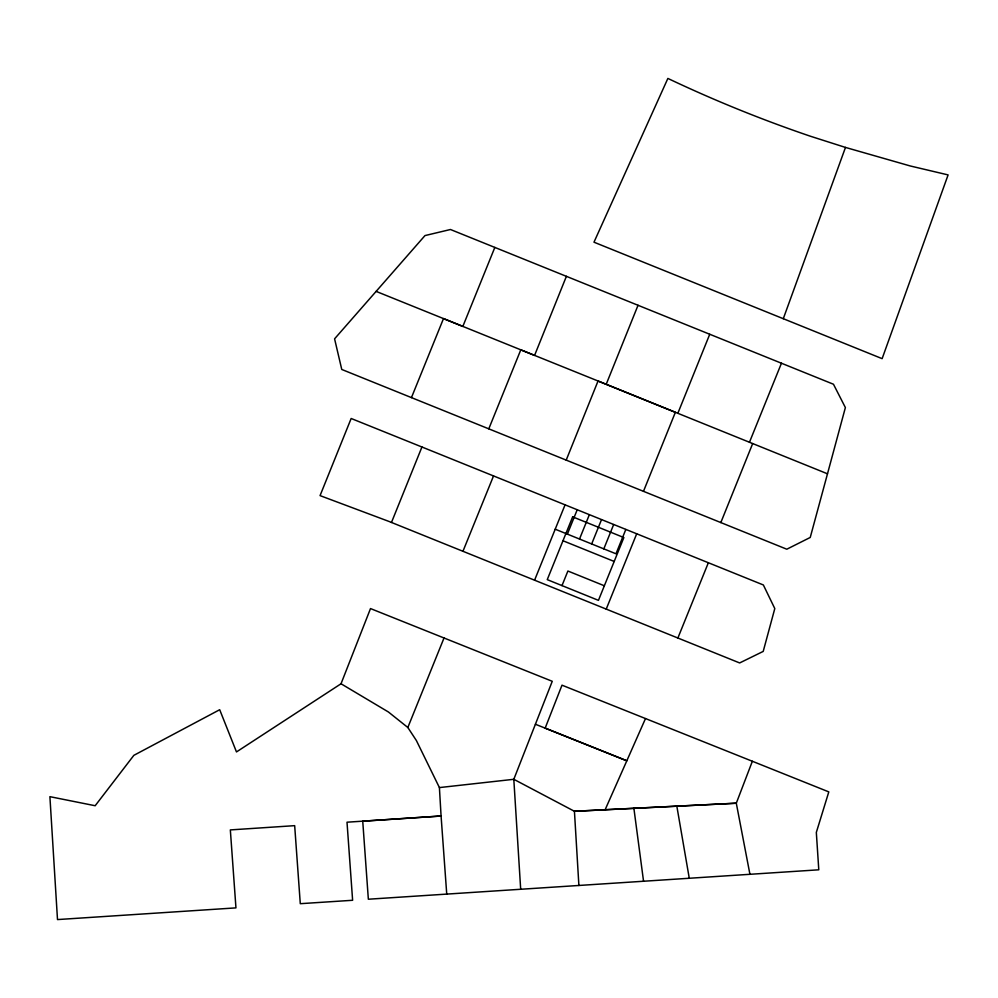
<?xml version="1.0" encoding="UTF-8"?>
<svg xmlns="http://www.w3.org/2000/svg" width="998" height="998" viewBox="0 0 998 998"><rect width="100%" height="100%" fill="white"/><g stroke="black" fill="none" stroke-linecap="round" stroke-linejoin="round"><path stroke-width="1.5" d="M827.492 473.801L810.239 537.46L786.798 549.212L341.765 369.46L334.579 338.833L424.986 235.578L450.472 229.503L833.467 384.242L845.381 407.571L827.492 473.801L598.027 381.036L566.203 460.115M783.293 318.699L845.481 147.43L910.351 165.992L948.1 174.912L882.132 358.656L593.985 242.19L667.874 78.43A1340.277 1340.277 0 0 0 810.501 136.264L845.481 147.43M645.481 718.585L626.819 760.788L545.17 728.128L561.999 685.177L752.355 761.262L736.299 803.215L749.935 874.323M341.029 683.767L370.507 608.568L552.256 681.297L513.808 779.301L520.682 889.268L368.349 899.223L362.736 821.204L441.079 816.015L439.407 787.584L416.391 740.553L407.833 727.492L388.384 711.973L341.029 683.767L236.476 751.931L219.697 709.715L133.857 755.336L95.159 805.735L49.9 796.666L57.497 919.57L235.952 907.881L230.338 829.912L294.672 825.658L300.286 903.689L352.618 900.283L347.005 822.202L441.079 816.015L446.742 894.146M566.402 276.321L534.579 355.4L443.499 318.587L411.45 397.616M643.485 491.315L675.372 412.299L606.21 384.292L638.034 305.276M391.478 522.465L421.942 447.004L763.358 584.965L774.797 608.568L763.208 651.407L739.655 662.946L389.17 521.517L320.059 495.619L351.159 418.486L421.942 447.004M407.833 727.492L444.023 637.984M534.579 580.2L565.043 504.901M567.363 534.117L577.193 509.816M579.514 539.032L589.344 514.731M561.999 585.601L567.899 571.018L604.351 585.776M591.664 543.96L601.507 519.646M603.815 548.875L613.658 524.561M625.808 529.489L615.978 553.79L555.212 529.202M677.842 413.297L709.715 334.318M606.21 609.142L636.674 533.843M749.473 442.239L781.459 363.21M720.83 522.565L752.667 443.599M677.891 637.984L708.355 562.735M494.833 247.429L462.847 326.408L376.109 291.379M488.795 428.816L520.794 349.836L606.21 384.292M462.947 551.308L493.523 475.959M605.112 809.765L626.819 760.788L535.415 724.249M439.407 787.584L513.808 779.301L574.436 811.287L736.299 803.215L574.436 811.287L578.89 885.488M520.682 889.268L818.784 869.807L816.327 832.419L828.802 791.888L752.355 761.262M562.984 540.754L614.182 561.462M676.844 806.209L689.269 878.252M633.892 808.355L643.548 881.246M572.652 516.839L547.253 579.638L598.451 600.359L623.862 537.56L572.652 516.839"/></g></svg>
